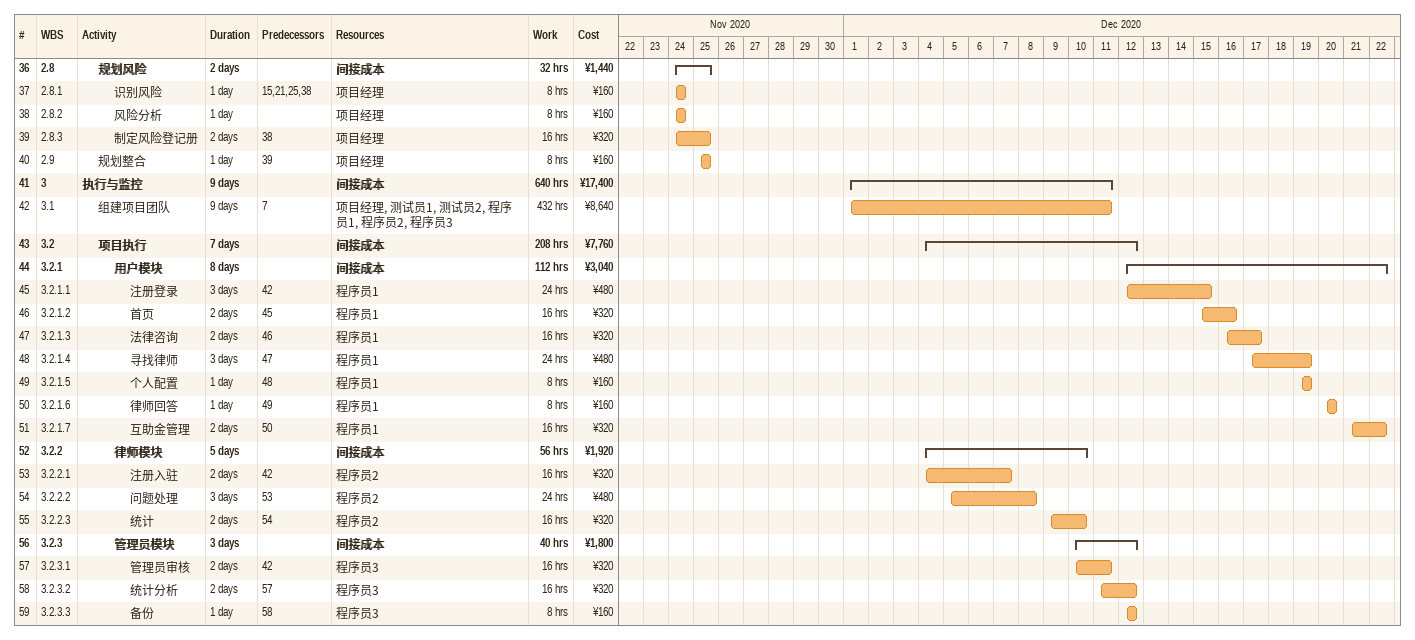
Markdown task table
| ID | WBS | Task | Duration | Start | Finish | Predecessors | Resources | Work (h) | Cost (¥) |
|---|---|---|---|---|---|---|---|---|---|
| 36 | 2.8 | **规划风险** | 2d | 2020-11-24 | 2020-11-25 |  | 间接成本 | 32 | 1440 |
| 37 | 2.8.1 | 识别风险 | 1d | 2020-11-24 | 2020-11-24 | 15, 21, 25, 38 | 项目经理 | 8 | 160 |
| 38 | 2.8.2 | 风险分析 | 1d | 2020-11-24 | 2020-11-24 |  | 项目经理 | 8 | 160 |
| 39 | 2.8.3 | 制定风险登记册 | 2d | 2020-11-24 | 2020-11-25 | 38 | 项目经理 | 16 | 320 |
| 40 | 2.9 | 规划整合 | 1d | 2020-11-25 | 2020-11-25 | 39 | 项目经理 | 8 | 160 |
| 41 | 3 | **执行与监控** | 9d | 2020-12-01 | 2020-12-11 |  | 间接成本 | 640 | 17400 |
| 42 | 3.1 | 组建项目团队 | 9d | 2020-12-01 | 2020-12-11 | 7 | 项目经理, 测试员1, 测试员2, 程序员1, 程序员2, 程序员3 | 432 | 8640 |
| 43 | 3.2 | **项目执行** | 7d | 2020-12-04 | 2020-12-12 |  | 间接成本 | 208 | 7760 |
| 44 | 3.2.1 | **用户模块** | 8d | 2020-12-12 | 2020-12-22 |  | 间接成本 | 112 | 3040 |
| 45 | 3.2.1.1 | 注册登录 | 3d | 2020-12-12 | 2020-12-15 | 42 | 程序员1 | 24 | 480 |
| 46 | 3.2.1.2 | 首页 | 2d | 2020-12-15 | 2020-12-16 | 45 | 程序员1 | 16 | 320 |
| 47 | 3.2.1.3 | 法律咨询 | 2d | 2020-12-16 | 2020-12-17 | 46 | 程序员1 | 16 | 320 |
| 48 | 3.2.1.4 | 寻找律师 | 3d | 2020-12-17 | 2020-12-19 | 47 | 程序员1 | 24 | 480 |
| 49 | 3.2.1.5 | 个人配置 | 1d | 2020-12-19 | 2020-12-19 | 48 | 程序员1 | 8 | 160 |
| 50 | 3.2.1.6 | 律师回答 | 1d | 2020-12-20 | 2020-12-20 | 49 | 程序员1 | 8 | 160 |
| 51 | 3.2.1.7 | 互助金管理 | 2d | 2020-12-21 | 2020-12-22 | 50 | 程序员1 | 16 | 320 |
| 52 | 3.2.2 | **律师模块** | 5d | 2020-12-04 | 2020-12-10 |  | 间接成本 | 56 | 1920 |
| 53 | 3.2.2.1 | 注册入驻 | 2d | 2020-12-04 | 2020-12-07 | 42 | 程序员2 | 16 | 320 |
| 54 | 3.2.2.2 | 问题处理 | 3d | 2020-12-05 | 2020-12-08 | 53 | 程序员2 | 24 | 480 |
| 55 | 3.2.2.3 | 统计 | 2d | 2020-12-09 | 2020-12-10 | 54 | 程序员2 | 16 | 320 |
| 56 | 3.2.3 | **管理员模块** | 3d | 2020-12-10 | 2020-12-12 |  | 间接成本 | 40 | 1800 |
| 57 | 3.2.3.1 | 管理员审核 | 2d | 2020-12-10 | 2020-12-11 | 42 | 程序员3 | 16 | 320 |
| 58 | 3.2.3.2 | 统计分析 | 2d | 2020-12-11 | 2020-12-12 | 57 | 程序员3 | 16 | 320 |
| 59 | 3.2.3.3 | 备份 | 1d | 2020-12-12 | 2020-12-12 | 58 | 程序员3 | 8 | 160 |
